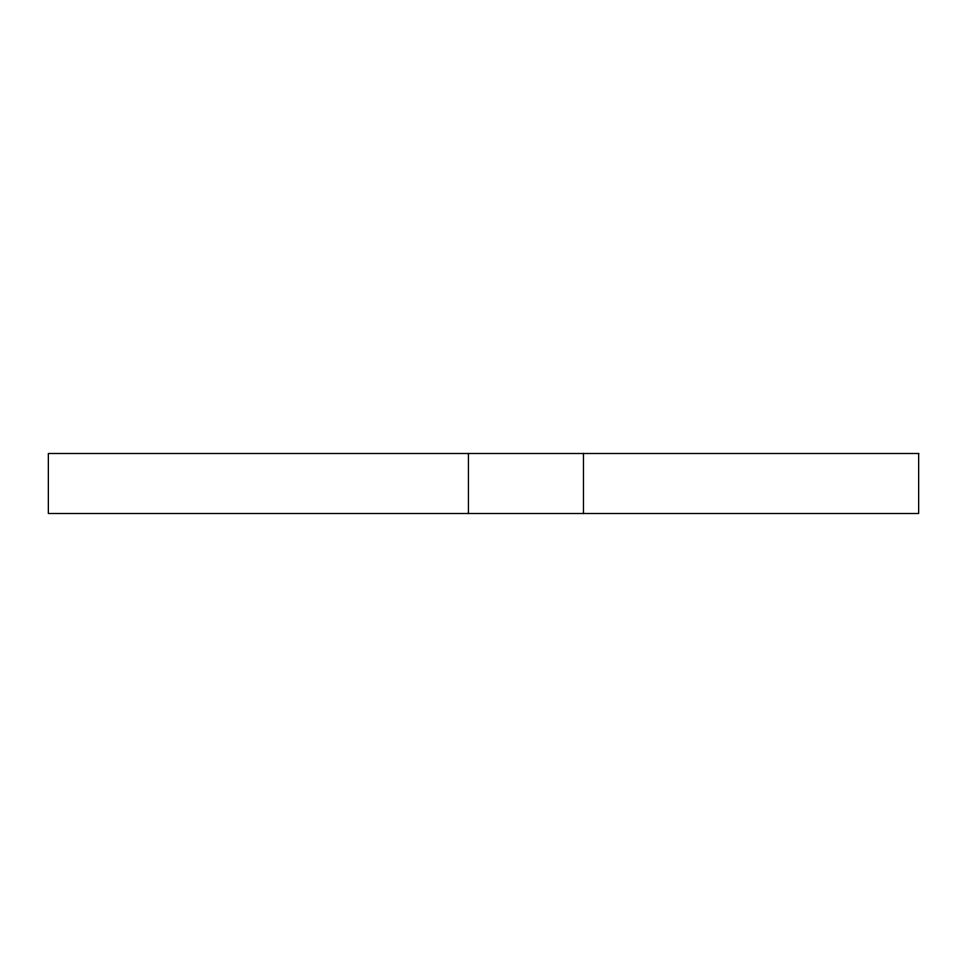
<?xml version="1.0" encoding="UTF-8"?>
<svg xmlns="http://www.w3.org/2000/svg" width="967" height="967" viewBox="0 0 967 967"><rect width="100%" height="100%" fill="white"/><g stroke="black" fill="none" stroke-linecap="round" stroke-linejoin="round"><path stroke-width="1.45" d="M583.464 453.499L583.464 513.501M468.439 453.499L468.439 513.501M918.65 453.499L48.35 453.499L48.35 513.501L918.65 513.501L918.65 453.499"/></g></svg>
